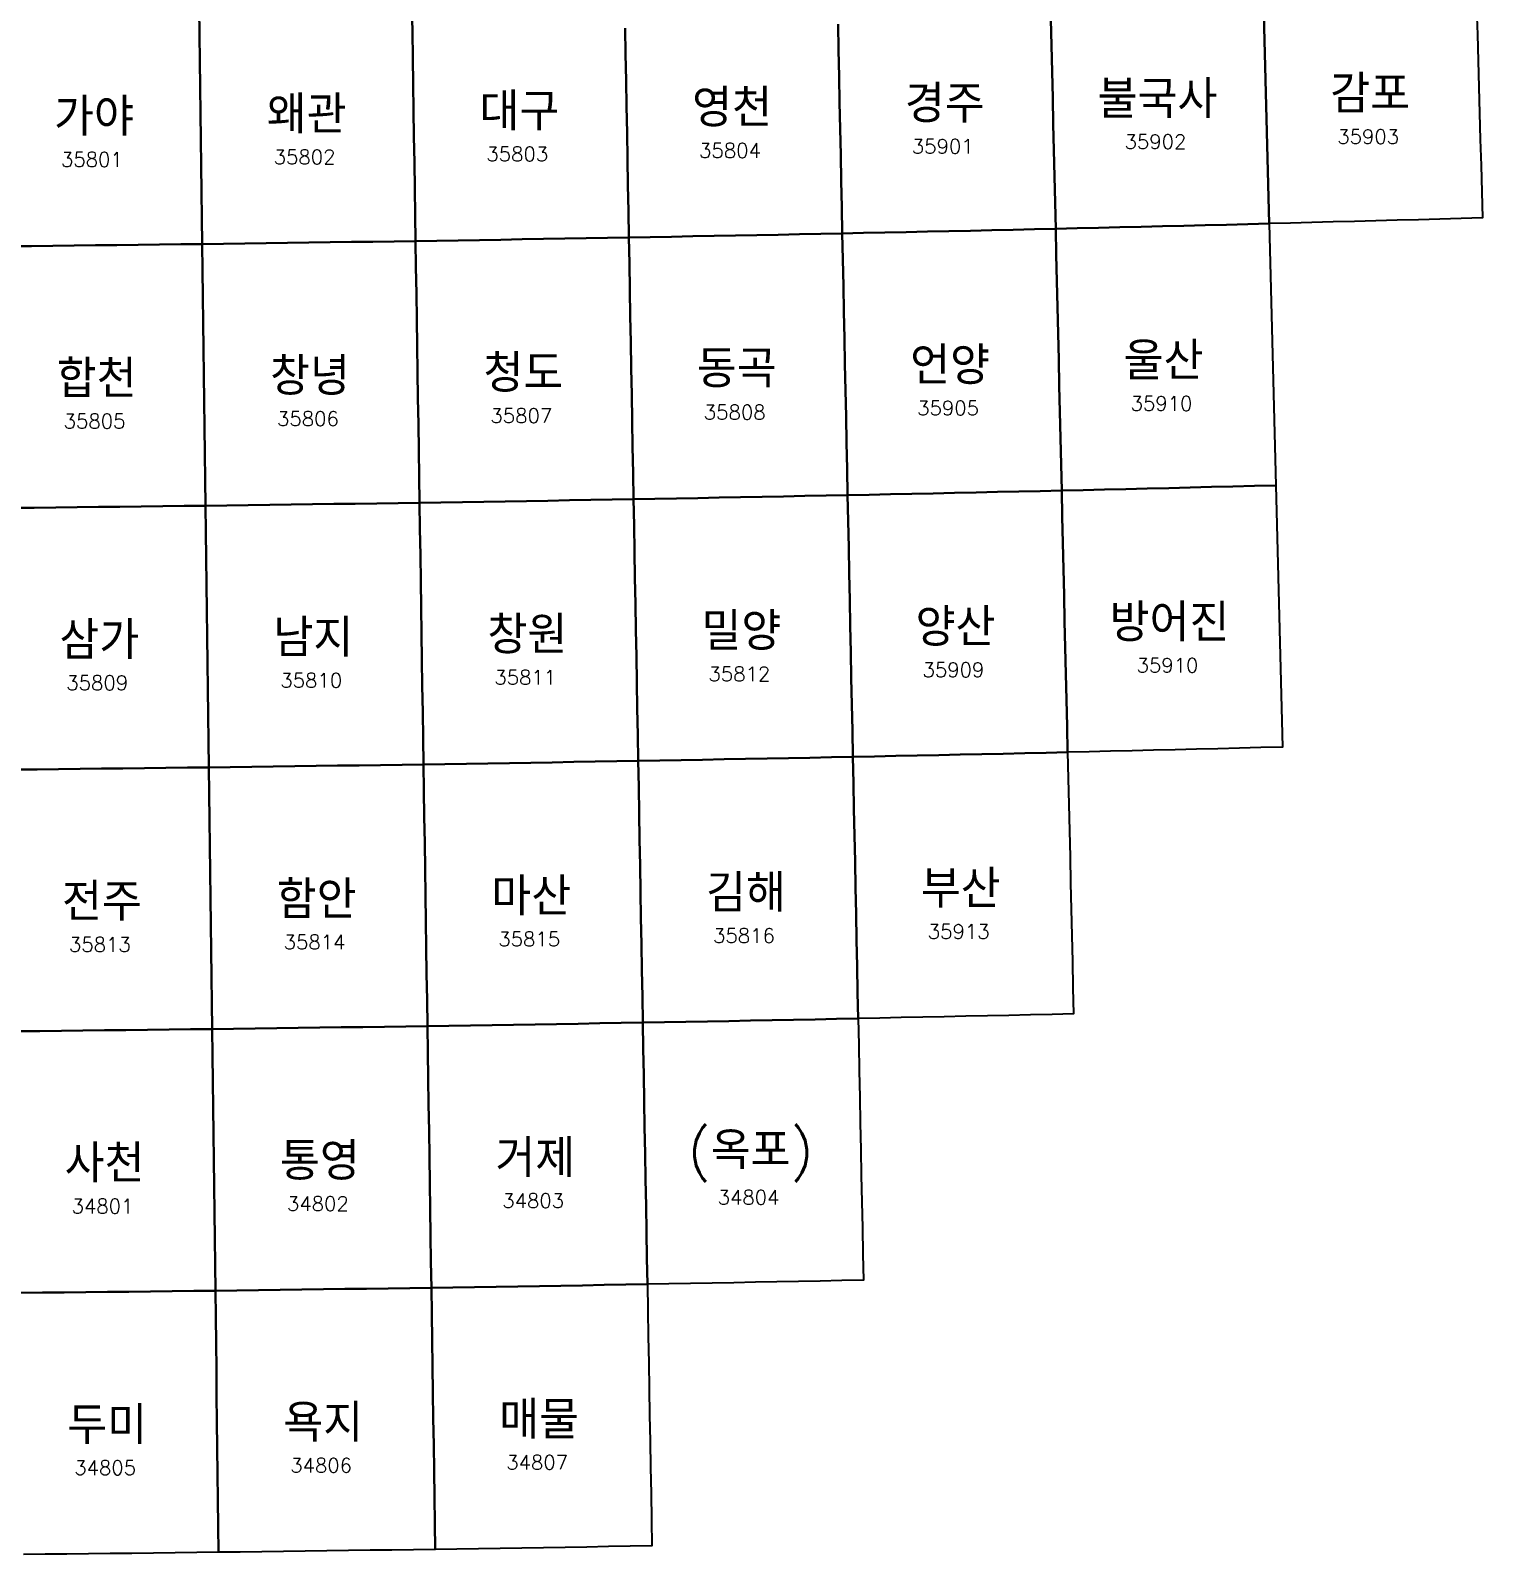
# Model space of a CAD drawing. Extents: x 14422 to 448761, y 61889 to 684321.
# Drawn here: x 294865 to 448761, y 212104 to 373663 of the extents above; entities that cross this region are included whole.
import ezdxf
from ezdxf.enums import TextEntityAlignment as Align

# ---------------------------------------------------------------- set-up
doc = ezdxf.new("R2010")
doc.units = 0
doc.header["$MEASUREMENT"] = 0
for name, color, linetype in [('G50', 7, 'CONTINUOUS'), ('N50000', 7, 'CONTINUOUS'), ('T50000', 250, 'CONTINUOUS')]:
    doc.layers.add(name, color=color, linetype=linetype)
doc.styles.add('GHS', font='romans.shx', dxfattribs={"bigfont": 'GHS.SHX'})

msp = doc.modelspace()

# ---------------------------------------------------------------- linework, layer by layer
at = {"layer": 'G50', "linetype": 'Continuous'}
for points in [[(312742.97, 375993.21), (312778.52, 373219.01), (312814.04, 370444.88), (312849.55, 367670.72), (312885.02, 364896.61), (312920.5, 362122.48), (312955.93, 359348.36), (312991.36, 356574.28), (313026.75, 353800.19), (313062.13, 351026.11), (310800.77, 350997.57), (308539.42, 350969.6), (306278.09, 350942.23), (304016.74, 350915.42), (301755.42, 350889.17), (299494.11, 350863.52), (297232.79, 350838.44), (294971.48, 350813.95), (292710.17, 350790.01)], [(335293.03, 376311.16), (335335.71, 373536.9), (335378.34, 370762.66), (335420.94, 367988.43), (335463.53, 365214.19), (335506.1, 362439.99), (335548.62, 359665.78), (335591.13, 356891.59), (335633.61, 354117.42), (335676.06, 351343.24), (333414.64, 351308.94), (331153.22, 351275.2), (328891.79, 351242.05), (326630.39, 351209.47), (324369, 351177.47), (322107.61, 351146.03), (319846.22, 351115.19), (317584.85, 351084.92), (315323.48, 351055.22), (313062.13, 351026.11), (313026.75, 353800.19), (312991.36, 356574.28), (312955.93, 359348.36), (312920.5, 362122.48), (312885.02, 364896.61), (312849.55, 367670.72), (312814.04, 370444.88), (312778.52, 373219.01), (312742.97, 375993.21)], [(403012.62, 374837.62), (403076.61, 372062.99), (403140.56, 369288.39), (403204.45, 366513.78), (403268.32, 363739.21), (403332.15, 360964.62), (403395.94, 358190.05), (403459.69, 355415.5), (403523.4, 352640.94), (401261.67, 352589.32), (398999.93, 352538.27), (396738.22, 352487.78), (394476.53, 352437.89), (392214.84, 352388.57), (389953.15, 352339.83), (387691.5, 352291.65), (385429.84, 352244.07), (383168.2, 352197.07), (380906.57, 352150.64), (380849.94, 354925.04), (380793.29, 357699.45), (380736.6, 360473.88), (380679.87, 363248.32), (380623.11, 366022.75), (380566.32, 368797.22), (380509.49, 371571.69), (380452.62, 374346.16)], [(425573.84, 375386.96), (425644.95, 372612.2), (425716.02, 369837.43), (425787.03, 367062.66), (425858, 364287.92), (425928.94, 361513.18), (425999.82, 358738.45), (426070.67, 355963.74), (426141.48, 353189.02), (423879.6, 353131.62), (421617.75, 353074.78), (419355.92, 353018.54), (417094.09, 352962.86), (414832.26, 352907.76), (412570.47, 352853.24), (410308.68, 352799.3), (408046.91, 352745.94), (405785.14, 352693.14), (403523.4, 352640.94), (403459.69, 355415.5), (403395.94, 358190.05), (403332.15, 360964.62), (403268.32, 363739.21), (403204.45, 366513.78), (403140.56, 369288.39), (403076.61, 372062.99), (403012.62, 374837.62)], [(448136.41, 375994.24), (448214.64, 373219.31), (448292.81, 370444.35), (448370.96, 367669.45), (448449.06, 364894.51), (448527.09, 362119.59), (448605.08, 359344.7), (448683.01, 356569.8), (448760.9, 353794.92), (446498.92, 353731.72), (444236.91, 353669.12), (441974.94, 353607.08), (439712.97, 353545.61), (437451.01, 353484.75), (435189.08, 353424.45), (432927.17, 353364.73), (430665.24, 353305.58), (428403.35, 353247.02), (426141.48, 353189.02), (426070.67, 355963.74), (425999.82, 358738.45), (425928.94, 361513.18), (425858, 364287.92), (425787.03, 367062.66), (425716.02, 369837.43), (425644.95, 372612.2), (425573.84, 375386.96)], [(380452.62, 374346.16), (380509.49, 371571.69), (380566.32, 368797.22), (380623.11, 366022.75), (380679.87, 363248.32), (380736.6, 360473.88), (380793.29, 357699.45), (380849.94, 354925.04), (380906.57, 352150.64), (378644.94, 352104.78), (376383.33, 352059.5), (374121.73, 352014.8), (371860.16, 351970.69), (369598.56, 351927.14), (367336.99, 351884.18), (365075.45, 351841.77), (362813.91, 351799.98), (360552.36, 351758.74), (358290.83, 351718.07), (358241.3, 354492.37), (358191.73, 357266.65), (358142.13, 360040.94), (358092.51, 362815.27), (358042.86, 365589.57), (357993.15, 368363.91), (357943.44, 371138.25), (357893.7, 373912.61)], [(292710.17, 350790.01), (294971.48, 350813.95), (297232.79, 350838.44), (299494.11, 350863.52), (301755.42, 350889.17), (304016.74, 350915.42), (306278.09, 350942.23), (308539.42, 350969.6), (310800.77, 350997.57), (313062.13, 351026.11), (313097.49, 348252.04), (313132.81, 345478), (313168.12, 342703.94), (313203.41, 339929.91), (313238.68, 337155.89), (313273.93, 334381.89), (313309.14, 331607.89), (313344.35, 328833.9), (313379.53, 326059.93), (313414.69, 323285.95), (311146.29, 323257.49), (308877.88, 323229.62), (306609.49, 323202.32), (304341.11, 323175.58), (302072.72, 323149.43), (299804.34, 323123.85), (297535.98, 323098.85), (295267.61, 323074.41), (292999.25, 323050.55)], [(292999.25, 323050.55), (295267.61, 323074.41), (297535.98, 323098.85), (299804.34, 323123.85), (302072.72, 323149.43), (304341.11, 323175.58), (306609.49, 323202.32), (308877.88, 323229.62), (311146.29, 323257.49), (313414.69, 323285.95), (313449.83, 320512), (313484.95, 317738.06), (313520.05, 314964.12), (313555.12, 312190.2), (313590.17, 309416.28), (313625.21, 306642.39), (313660.2, 303868.5), (313695.19, 301094.62), (313730.15, 298320.75), (313765.1, 295546.9), (311489.68, 295518.53), (309214.26, 295490.73), (306938.87, 295463.51), (304663.46, 295436.86), (302388.06, 295410.79), (300112.68, 295385.28), (297837.31, 295360.35), (295561.93, 295336), (293286.56, 295312.22)], [(293286.56, 295312.22), (295561.93, 295336), (297837.31, 295360.35), (300112.68, 295385.28), (302388.06, 295410.79), (304663.46, 295436.86), (306938.87, 295463.51), (309214.26, 295490.73), (311489.68, 295518.53), (313765.1, 295546.9), (313800.02, 292773.04), (313834.92, 289999.21), (313869.8, 287225.4), (313904.66, 284451.58), (313939.48, 281677.78), (313974.31, 278903.98), (314009.09, 276130.21), (314043.86, 273356.42), (314078.61, 270582.67), (314113.34, 267808.93), (311830.94, 267780.65), (309548.57, 267752.93), (307266.19, 267725.81), (304983.82, 267699.25), (302701.47, 267673.24), (300419.11, 267647.82), (298136.77, 267622.98), (295854.43, 267598.7), (293572.09, 267575)], [(293572.09, 267575), (295854.43, 267598.7), (298136.77, 267622.98), (300419.11, 267647.82), (302701.47, 267673.24), (304983.82, 267699.25), (307266.19, 267725.81), (309548.57, 267752.93), (311830.94, 267780.65), (314113.34, 267808.93), (314148.04, 265035.19), (314182.71, 262261.47), (314217.38, 259487.76), (314252.02, 256714.05), (314286.64, 253940.35), (314321.24, 251166.68), (314355.8, 248393), (314390.36, 245619.35), (314424.89, 242845.7), (314459.39, 240072.05), (312170.08, 240043.86), (309880.78, 240016.24), (307591.48, 239989.19), (305302.18, 239962.73), (303012.91, 239936.81), (300723.63, 239911.48), (298434.35, 239886.71), (296145.1, 239862.5), (293855.84, 239838.87)], [(293855.84, 239838.87), (296145.1, 239862.5), (298434.35, 239886.71), (300723.63, 239911.48), (303012.91, 239936.81), (305302.18, 239962.73), (307591.48, 239989.19), (309880.78, 240016.24), (312170.08, 240043.86), (314459.39, 240072.05), (314493.88, 237298.43), (314528.35, 234524.8), (314562.78, 231751.21), (314597.21, 228977.61), (314631.62, 226204.03), (314665.97, 223430.45), (314700.33, 220656.88), (314734.67, 217883.33), (314768.98, 215109.79), (314803.26, 212336.27), (312507.07, 212308.17), (310210.89, 212280.64), (307914.71, 212253.68), (305618.54, 212227.3), (303322.38, 212201.46), (301026.22, 212176.21), (298730.07, 212151.53), (296433.93, 212127.41), (294137.8, 212103.86)]]:
    msp.add_lwpolyline(points, dxfattribs=at)
at = {"layer": 'G50', "color": 1, "linetype": 'Continuous'}
msp.add_lwpolyline([(357893.7, 373912.61), (357943.44, 371138.25), (357993.15, 368363.91), (358042.86, 365589.57), (358092.51, 362815.27), (358142.13, 360040.94), (358191.73, 357266.65), (358241.3, 354492.37), (358290.83, 351718.07), (356029.32, 351677.99), (353767.8, 351638.49), (351506.31, 351599.57), (349244.82, 351561.22), (346983.35, 351523.45), (344721.86, 351486.25), (342460.4, 351449.64), (340198.95, 351413.59), (337937.51, 351378.13), (335676.06, 351343.24), (335633.61, 354117.42), (335591.13, 356891.59), (335548.62, 359665.78), (335506.1, 362439.99), (335463.53, 365214.19), (335420.94, 367988.43), (335378.34, 370762.66), (335335.71, 373536.9), (335293.03, 376311.16)], dxfattribs=at)
at = {"layer": 'G50', "linetype": 'Continuous'}
for points in [[(380906.57, 352150.64), (383168.2, 352197.07), (385429.84, 352244.07), (387691.5, 352291.65), (389953.15, 352339.83), (392214.84, 352388.57), (394476.53, 352437.89), (396738.22, 352487.78), (398999.93, 352538.27), (401261.67, 352589.32), (403523.4, 352640.94), (403587.06, 349866.4), (403650.71, 347091.88), (403714.29, 344317.36), (403777.85, 341542.85), (403841.38, 338768.35), (403904.84, 335993.85), (403968.28, 333219.38), (404031.69, 330444.91), (404095.04, 327670.44), (404158.36, 324896), (401889.55, 324844.51), (399620.77, 324793.61), (397352, 324743.29), (395083.22, 324693.55), (392814.48, 324644.38), (390545.73, 324595.77), (388277, 324547.75), (386008.28, 324500.3), (383739.58, 324453.43), (381470.89, 324407.13), (381414.61, 327181.44), (381358.3, 329955.75), (381301.95, 332730.09), (381245.57, 335504.42), (381189.16, 338278.76), (381132.71, 341053.11), (381076.22, 343827.48), (381019.71, 346601.85), (380963.15, 349376.24)], [(313062.13, 351026.11), (315323.48, 351055.22), (317584.85, 351084.92), (319846.22, 351115.19), (322107.61, 351146.03), (324369, 351177.47), (326630.39, 351209.47), (328891.79, 351242.05), (331153.22, 351275.2), (333414.64, 351308.94), (335676.06, 351343.24), (335718.5, 348569.08), (335760.9, 345794.95), (335803.27, 343020.8), (335845.63, 340246.68), (335887.96, 337472.57), (335930.25, 334698.46), (335972.52, 331924.36), (336014.78, 329150.27), (336057.01, 326376.2), (336099.2, 323602.14), (333830.7, 323567.93), (331562.23, 323534.3), (329293.76, 323501.25), (327025.31, 323468.76), (324756.85, 323436.85), (322488.41, 323405.54), (320219.97, 323374.77), (317951.53, 323344.59), (315683.11, 323314.98), (313414.69, 323285.95), (313379.53, 326059.93), (313344.35, 328833.9), (313309.14, 331607.89), (313273.93, 334381.89), (313238.68, 337155.89), (313203.41, 339929.91), (313168.12, 342703.94), (313132.81, 345478), (313097.49, 348252.04)], [(335676.06, 351343.24), (337937.51, 351378.13), (340198.95, 351413.59), (342460.4, 351449.64), (344721.86, 351486.25), (346983.35, 351523.45), (349244.82, 351561.22), (351506.31, 351599.57), (353767.8, 351638.49), (356029.32, 351677.99), (358290.83, 351718.07), (358340.35, 348943.81), (358389.81, 346169.56), (358439.27, 343395.3), (358488.68, 340621.07), (358538.06, 337846.84), (358587.43, 335072.62), (358636.75, 332298.43), (358686.04, 329524.23), (358735.31, 326750.04), (358784.54, 323975.87), (356515.97, 323935.9), (354247.4, 323896.52), (351978.85, 323857.71), (349710.3, 323819.48), (347441.76, 323781.82), (345173.23, 323744.73), (342904.7, 323708.22), (340636.2, 323672.28), (338367.69, 323636.93), (336099.2, 323602.14), (336057.01, 326376.2), (336014.78, 329150.27), (335972.52, 331924.36), (335930.25, 334698.46), (335887.96, 337472.57), (335845.63, 340246.68), (335803.27, 343020.8), (335760.9, 345794.95), (335718.5, 348569.08)], [(358290.83, 351718.07), (360552.36, 351758.74), (362813.91, 351799.98), (365075.45, 351841.77), (367336.99, 351884.18), (369598.56, 351927.14), (371860.16, 351970.69), (374121.73, 352014.8), (376383.33, 352059.5), (378644.94, 352104.78), (380906.57, 352150.64), (380963.15, 349376.24), (381019.71, 346601.85), (381076.22, 343827.48), (381132.71, 341053.11), (381189.16, 338278.76), (381245.57, 335504.42), (381301.95, 332730.09), (381358.3, 329955.75), (381414.61, 327181.44), (381470.89, 324407.13), (379202.2, 324361.42), (376933.53, 324316.28), (374664.87, 324271.71), (372396.22, 324227.72), (370127.57, 324184.32), (367858.96, 324141.47), (365590.33, 324099.21), (363321.73, 324057.51), (361053.14, 324016.4), (358784.54, 323975.87), (358735.31, 326750.04), (358686.04, 329524.23), (358636.75, 332298.43), (358587.43, 335072.62), (358538.06, 337846.84), (358488.68, 340621.07), (358439.27, 343395.3), (358389.81, 346169.56), (358340.35, 348943.81)], [(381470.89, 324407.13), (383739.58, 324453.43), (386008.28, 324500.3), (388277, 324547.75), (390545.73, 324595.77), (392814.48, 324644.38), (395083.22, 324693.55), (397352, 324743.29), (399620.77, 324793.61), (401889.55, 324844.51), (404158.36, 324896), (404221.65, 322121.55), (404284.89, 319347.12), (404348.09, 316572.69), (404411.26, 313798.29), (404474.38, 311023.88), (404537.46, 308249.49), (404600.51, 305475.1), (404663.52, 302700.74), (404726.5, 299926.37), (404789.43, 297152.02), (402513.6, 297100.69), (400237.79, 297049.96), (397962, 296999.79), (395686.21, 296950.18), (393410.43, 296901.17), (391134.67, 296852.72), (388858.91, 296804.85), (386583.18, 296757.53), (384307.45, 296710.82), (382031.74, 296664.65), (381975.81, 299438.86), (381919.85, 302213.07), (381863.85, 304987.31), (381807.82, 307761.53), (381751.75, 310535.78), (381695.64, 313310.03), (381639.51, 316084.29), (381583.33, 318858.57), (381527.13, 321632.86)], [(404158.36, 324896), (406427.17, 324948.05), (408696.01, 325000.68), (410964.84, 325053.89), (413233.69, 325107.67), (415502.56, 325162.03), (417771.44, 325216.96), (420040.35, 325272.47), (422309.25, 325328.54), (424578.18, 325385.21), (426847.1, 325442.45), (426917.44, 322667.85), (426987.72, 319893.25), (427057.96, 317118.66), (427128.16, 314344.09), (427198.31, 311569.51), (427268.41, 308794.95), (427338.48, 306020.4), (427408.51, 303245.87), (427478.49, 300471.33), (427548.42, 297696.81), (425272.46, 297639.74), (422996.52, 297583.26), (420720.58, 297527.34), (418444.65, 297472), (416168.76, 297417.24), (413892.86, 297363.04), (411616.98, 297309.43), (409341.12, 297256.37), (407065.27, 297203.92), (404789.43, 297152.02), (404726.5, 299926.37), (404663.52, 302700.74), (404600.51, 305475.1), (404537.46, 308249.49), (404474.38, 311023.88), (404411.26, 313798.29), (404348.09, 316572.69), (404284.89, 319347.12), (404221.65, 322121.55)], [(313414.69, 323285.95), (315683.11, 323314.98), (317951.53, 323344.59), (320219.97, 323374.77), (322488.41, 323405.54), (324756.85, 323436.85), (327025.31, 323468.76), (329293.76, 323501.25), (331562.23, 323534.3), (333830.7, 323567.93), (336099.2, 323602.14), (336141.36, 320828.1), (336183.5, 318054.05), (336225.63, 315280.02), (336267.71, 312506.01), (336309.78, 309731.99), (336351.83, 306957.99), (336393.85, 304184.01), (336435.83, 301410.04), (336477.79, 298636.07), (336519.73, 295862.11), (334244.22, 295828.01), (331968.74, 295794.49), (329693.25, 295761.53), (327417.78, 295729.15), (325142.32, 295697.34), (322866.85, 295666.1), (320591.41, 295635.44), (318315.95, 295605.34), (316040.52, 295575.84), (313765.1, 295546.9), (313730.15, 298320.75), (313695.19, 301094.62), (313660.2, 303868.5), (313625.21, 306642.39), (313590.17, 309416.28), (313555.12, 312190.2), (313520.05, 314964.12), (313484.95, 317738.06), (313449.83, 320512)], [(336099.2, 323602.14), (338367.69, 323636.93), (340636.2, 323672.28), (342904.7, 323708.22), (345173.23, 323744.73), (347441.76, 323781.82), (349710.3, 323819.48), (351978.85, 323857.71), (354247.4, 323896.52), (356515.97, 323935.9), (358784.54, 323975.87), (358833.74, 321201.7), (358882.92, 318427.55), (358932.07, 315653.4), (358981.18, 312879.27), (359030.27, 310105.15), (359079.33, 307331.04), (359128.35, 304556.93), (359177.34, 301782.85), (359226.29, 299008.77), (359275.22, 296234.7), (356999.63, 296194.86), (354724.05, 296155.58), (352448.48, 296116.9), (350172.92, 296078.78), (347897.35, 296041.24), (345621.82, 296004.27), (343346.28, 295967.87), (341070.75, 295932.05), (338795.23, 295896.79), (336519.73, 295862.11), (336477.79, 298636.07), (336435.83, 301410.04), (336393.85, 304184.01), (336351.83, 306957.99), (336309.78, 309731.99), (336267.71, 312506.01), (336225.63, 315280.02), (336183.5, 318054.05), (336141.36, 320828.1)], [(358784.54, 323975.87), (361053.14, 324016.4), (363321.73, 324057.51), (365590.33, 324099.21), (367858.96, 324141.47), (370127.57, 324184.32), (372396.22, 324227.72), (374664.87, 324271.71), (376933.53, 324316.28), (379202.2, 324361.42), (381470.89, 324407.13), (381527.13, 321632.86), (381583.33, 318858.57), (381639.51, 316084.29), (381695.64, 313310.03), (381751.75, 310535.78), (381807.82, 307761.53), (381863.85, 304987.31), (381919.85, 302213.07), (381975.81, 299438.86), (382031.74, 296664.65), (379756.05, 296619.09), (377480.35, 296574.06), (375204.68, 296529.66), (372929, 296485.79), (370653.35, 296442.51), (368377.7, 296399.79), (366102.06, 296357.67), (363826.45, 296316.1), (361550.83, 296275.11), (359275.22, 296234.7), (359226.29, 299008.77), (359177.34, 301782.85), (359128.35, 304556.93), (359079.33, 307331.04), (359030.27, 310105.15), (358981.18, 312879.27), (358932.07, 315653.4), (358882.92, 318427.55), (358833.74, 321201.7)], [(313765.1, 295546.9), (316040.52, 295575.84), (318315.95, 295605.34), (320591.41, 295635.44), (322866.85, 295666.1), (325142.32, 295697.34), (327417.78, 295729.15), (329693.25, 295761.53), (331968.74, 295794.49), (334244.22, 295828.01), (336519.73, 295862.11), (336561.63, 293088.19), (336603.52, 290314.24), (336645.38, 287540.32), (336687.21, 284766.41), (336729.01, 281992.51), (336770.79, 279218.61), (336812.55, 276444.73), (336854.28, 273670.86), (336895.97, 270897.01), (336937.65, 268123.17), (334655.19, 268089.17), (332372.71, 268055.74), (330090.27, 268022.88), (327807.82, 267990.6), (325525.39, 267958.9), (323242.96, 267927.76), (320960.54, 267897.19), (318678.14, 267867.21), (316395.73, 267837.77), (314113.34, 267808.93), (314078.61, 270582.67), (314043.86, 273356.42), (314009.09, 276130.21), (313974.31, 278903.98), (313939.48, 281677.78), (313904.66, 284451.58), (313869.8, 287225.4), (313834.92, 289999.21), (313800.02, 292773.04)], [(336519.73, 295862.11), (338795.23, 295896.79), (341070.75, 295932.05), (343346.28, 295967.87), (345621.82, 296004.27), (347897.35, 296041.24), (350172.92, 296078.78), (352448.48, 296116.9), (354724.05, 296155.58), (356999.63, 296194.86), (359275.22, 296234.7), (359324.12, 293460.65), (359372.99, 290686.58), (359421.83, 287912.56), (359470.64, 285138.53), (359519.42, 282364.51), (359568.18, 279590.5), (359616.9, 276816.5), (359665.57, 274042.52), (359714.24, 271268.54), (359762.87, 268494.57), (357480.3, 268454.86), (355197.75, 268415.73), (352915.2, 268377.16), (350632.65, 268339.15), (348350.13, 268301.72), (346067.62, 268264.86), (343785.12, 268228.59), (341502.63, 268192.86), (339220.13, 268157.73), (336937.65, 268123.17), (336895.97, 270897.01), (336854.28, 273670.86), (336812.55, 276444.73), (336770.79, 279218.61), (336729.01, 281992.51), (336687.21, 284766.41), (336645.38, 287540.32), (336603.52, 290314.24), (336561.63, 293088.19)], [(336937.65, 268123.17), (339220.13, 268157.73), (341502.63, 268192.86), (343785.12, 268228.59), (346067.62, 268264.86), (348350.13, 268301.72), (350632.65, 268339.15), (352915.2, 268377.16), (355197.75, 268415.73), (357480.3, 268454.86), (359762.87, 268494.57), (359811.45, 265720.62), (359860.03, 262946.68), (359908.56, 260172.74), (359957.07, 257398.81), (360005.55, 254624.9), (360053.98, 251851.01), (360102.41, 249077.11), (360150.79, 246303.23), (360199.14, 243529.34), (360247.46, 240755.49), (357957.95, 240715.9), (355668.48, 240676.88), (353379.01, 240638.44), (351089.55, 240600.55), (348800.09, 240563.25), (346510.65, 240526.52), (344221.2, 240490.35), (341931.79, 240454.76), (339642.37, 240419.73), (337352.96, 240385.28), (337311.56, 243159.02), (337270.12, 245932.75), (337228.65, 248706.53), (337187.14, 251480.3), (337145.63, 254254.09), (337104.09, 257027.89), (337062.52, 259801.68), (337020.93, 262575.51), (336979.31, 265349.32)], [(359762.87, 268494.57), (362045.44, 268534.86), (364328.02, 268575.72), (366610.63, 268617.15), (368893.23, 268659.15), (371175.87, 268701.72), (373458.49, 268744.88), (375741.14, 268788.59), (378023.79, 268832.88), (380306.45, 268877.75), (382589.13, 268923.18), (382644.68, 266149.09), (382700.19, 263375.01), (382755.67, 260600.94), (382811.11, 257826.88), (382866.52, 255052.82), (382921.89, 252278.78), (382977.23, 249504.75), (383032.53, 246730.72), (383087.8, 243956.72), (383143.03, 241182.72), (380853.42, 241137.42), (378563.82, 241092.71), (376274.24, 241048.56), (373984.66, 241004.99), (371695.1, 240961.98), (369405.55, 240919.54), (367116.01, 240877.67), (364826.49, 240836.37), (362536.97, 240795.65), (360247.46, 240755.49), (360199.14, 243529.34), (360150.79, 246303.23), (360102.41, 249077.11), (360053.98, 251851.01), (360005.55, 254624.9), (359957.07, 257398.81), (359908.56, 260172.74), (359860.03, 262946.68), (359811.45, 265720.62)], [(314113.34, 267808.93), (316395.73, 267837.77), (318678.14, 267867.21), (320960.54, 267897.19), (323242.96, 267927.76), (325525.39, 267958.9), (327807.82, 267990.6), (330090.27, 268022.88), (332372.71, 268055.74), (334655.19, 268089.17), (336937.65, 268123.17), (336979.31, 265349.32), (337020.93, 262575.51), (337062.52, 259801.68), (337104.09, 257027.89), (337145.63, 254254.09), (337187.14, 251480.3), (337228.65, 248706.53), (337270.12, 245932.75), (337311.56, 243159.02), (337352.96, 240385.28), (335063.56, 240351.38), (332774.18, 240318.07), (330484.81, 240285.33), (328195.45, 240253.15), (325906.08, 240221.54), (323616.72, 240190.5), (321327.38, 240160.04), (319038.04, 240130.13), (316748.72, 240100.81), (314459.39, 240072.05), (314424.89, 242845.7), (314390.36, 245619.35), (314355.8, 248393), (314321.24, 251166.68), (314286.64, 253940.35), (314252.02, 256714.05), (314217.38, 259487.76), (314182.71, 262261.47), (314148.04, 265035.19)], [(337352.96, 240385.28), (339642.37, 240419.73), (341931.79, 240454.76), (344221.2, 240490.35), (346510.65, 240526.52), (348800.09, 240563.25), (351089.55, 240600.55), (353379.01, 240638.44), (355668.48, 240676.88), (357957.95, 240715.9), (360247.46, 240755.49), (360295.75, 237981.64), (360344.02, 235207.8), (360392.24, 232433.96), (360440.45, 229660.14), (360488.61, 226886.33), (360536.76, 224112.54), (360584.86, 221338.74), (360632.94, 218564.96), (360680.98, 215791.19), (360729, 213017.43), (358432.62, 212977.98), (356136.24, 212939.08), (353839.89, 212900.77), (351543.54, 212863.02), (349247.2, 212825.84), (346950.88, 212789.22), (344654.55, 212753.17), (342358.24, 212717.71), (340061.95, 212682.78), (337765.66, 212648.44), (337724.51, 215422.09), (337683.33, 218195.73), (337642.12, 220969.38), (337600.9, 223743.05), (337559.64, 226516.73), (337518.35, 229290.42), (337477.05, 232064.12), (337435.72, 234837.83), (337394.36, 237611.55)], [(314459.39, 240072.05), (316748.72, 240100.81), (319038.04, 240130.13), (321327.38, 240160.04), (323616.72, 240190.5), (325906.08, 240221.54), (328195.45, 240253.15), (330484.81, 240285.33), (332774.18, 240318.07), (335063.56, 240351.38), (337352.96, 240385.28), (337394.36, 237611.55), (337435.72, 234837.83), (337477.05, 232064.12), (337518.35, 229290.42), (337559.64, 226516.73), (337600.9, 223743.05), (337642.12, 220969.38), (337683.33, 218195.73), (337724.51, 215422.09), (337765.66, 212648.44), (335469.38, 212614.67), (333173.12, 212581.47), (330876.85, 212548.83), (328580.61, 212516.76), (326284.35, 212485.26), (323988.12, 212454.32), (321691.89, 212423.96), (319395.68, 212394.15), (317099.47, 212364.93), (314803.26, 212336.27), (314768.98, 215109.79), (314734.67, 217883.33), (314700.33, 220656.88), (314665.97, 223430.45), (314631.62, 226204.03), (314597.21, 228977.61), (314562.78, 231751.21), (314528.35, 234524.8), (314493.88, 237298.43)]]:
    msp.add_lwpolyline(points, close=True, dxfattribs=at)
at = {"layer": 'G50', "color": 1, "linetype": 'Continuous'}
for points in [[(403523.4, 352640.94), (405785.14, 352693.14), (408046.91, 352745.94), (410308.68, 352799.3), (412570.47, 352853.24), (414832.26, 352907.76), (417094.09, 352962.86), (419355.92, 353018.54), (421617.75, 353074.78), (423879.6, 353131.62), (426141.48, 353189.02), (426212.22, 350414.32), (426282.95, 347639.65), (426353.62, 344864.96), (426424.25, 342090.29), (426494.82, 339315.63), (426565.38, 336540.98), (426635.89, 333766.33), (426706.33, 330991.69), (426776.73, 328217.06), (426847.1, 325442.45), (424578.18, 325385.21), (422309.25, 325328.54), (420040.35, 325272.47), (417771.44, 325216.96), (415502.56, 325162.03), (413233.69, 325107.67), (410964.84, 325053.89), (408696.01, 325000.68), (406427.17, 324948.05), (404158.36, 324896), (404095.04, 327670.44), (404031.69, 330444.91), (403968.28, 333219.38), (403904.84, 335993.85), (403841.38, 338768.35), (403777.85, 341542.85), (403714.29, 344317.36), (403650.71, 347091.88), (403587.06, 349866.4)], [(359275.22, 296234.7), (361550.83, 296275.11), (363826.45, 296316.1), (366102.06, 296357.67), (368377.7, 296399.79), (370653.35, 296442.51), (372929, 296485.79), (375204.68, 296529.66), (377480.35, 296574.06), (379756.05, 296619.09), (382031.74, 296664.65), (382087.64, 293890.47), (382143.5, 291116.28), (382199.32, 288342.11), (382255.12, 285567.94), (382310.87, 282793.79), (382366.59, 280019.65), (382422.28, 277245.53), (382477.93, 274471.4), (382533.55, 271697.29), (382589.13, 268923.18), (380306.45, 268877.75), (378023.79, 268832.88), (375741.14, 268788.59), (373458.49, 268744.88), (371175.87, 268701.72), (368893.23, 268659.15), (366610.63, 268617.15), (364328.02, 268575.72), (362045.44, 268534.86), (359762.87, 268494.57), (359714.24, 271268.54), (359665.57, 274042.52), (359616.9, 276816.5), (359568.18, 279590.5), (359519.42, 282364.51), (359470.64, 285138.53), (359421.83, 287912.56), (359372.99, 290686.58), (359324.12, 293460.65)], [(382031.74, 296664.65), (384307.45, 296710.82), (386583.18, 296757.53), (388858.91, 296804.85), (391134.67, 296852.72), (393410.43, 296901.17), (395686.21, 296950.18), (397962, 296999.79), (400237.79, 297049.96), (402513.6, 297100.69), (404789.43, 297152.02), (404852.32, 294377.69), (404915.18, 291603.33), (404977.99, 288829.02), (405040.77, 286054.71), (405103.51, 283280.4), (405166.19, 280506.1), (405228.85, 277731.82), (405291.48, 274957.55), (405354.05, 272183.27), (405416.59, 269409.01), (403133.79, 269357.86), (400851.01, 269307.27), (398568.22, 269257.26), (396285.46, 269207.81), (394002.69, 269158.94), (391719.96, 269110.65), (389437.23, 269062.92), (387154.52, 269015.76), (384871.82, 268969.2), (382589.13, 268923.18), (382533.55, 271697.29), (382477.93, 274471.4), (382422.28, 277245.53), (382366.59, 280019.65), (382310.87, 282793.79), (382255.12, 285567.94), (382199.32, 288342.11), (382143.5, 291116.28), (382087.64, 293890.47)]]:
    msp.add_lwpolyline(points, close=True, dxfattribs=at)

# ---------------------------------------------------------------- texts
at = {"layer": 'N50000', "style": 'GHS'}
for s, p in [('35901', (388274.97, 360611.81)), ('35902', (410820.72, 361103.54)), ('35903', (433367.68, 361653.21)), ('35801', (298101.29, 359223.83)), ('35802', (320643.56, 359484.03)), ('35803', (343186.53, 359802.09)), ('35804', (365730.28, 360178)), ('35910', (411459.57, 333357.6)), ('35805', (298385.05, 331483.32)), ('35806', (320998.3, 331742.78)), ('35807', (343612.23, 332059.9)), ('35808', (366227, 332434.73)), ('35905', (388842.74, 332867.3)), ('35910', (412094.54, 305612.66)), ('35810', (321350.86, 304002.61)), ('35811', (344035.38, 304318.8)), ('35812', (366720.71, 304692.53)), ('35909', (389407.06, 305123.79)), ('35809', (298667.08, 303743.94)), ('34804', (367699.04, 249211.23))]:
    msp.add_text(s, height=1528.44, dxfattribs=at).set_placement(p)
at = {"layer": 'N50000', "color": 7, "style": 'GHS'}
for s, p in [('35815', (344455.91, 276578.77)), ('35816', (367211.4, 276951.36)), ('35913', (389967.92, 277381.31)), ('35813', (298947.38, 276005.67)), ('35814', (321701.28, 276263.56)), ('34801', (299225.94, 248268.51)), ('34802', (322049.51, 248525.59)), ('34803', (344873.83, 248839.83)), ('34805', (299502.76, 220532.46)), ('34806', (322395.56, 220788.71)), ('34807', (345289.13, 221101.94))]:
    msp.add_text(s, height=1528.44, dxfattribs=at).set_placement(p)
at = {"layer": 'T50000', "style": 'GHS'}
for s, p in [('불국사', (414312.82, 366554.84)), ('감포', (436859.78, 367104.51)), ('가야', (301593.39, 364675.13)), ('왜관', (324135.66, 364935.33)), ('대구', (346678.63, 365253.39)), ('영천', (369222.38, 365629.3)), ('경주', (391767.06, 366063.11)), ('울산', (414951.67, 338808.9)), ('창녕', (324490.4, 337194.08)), ('청도', (347104.33, 337511.2)), ('동곡', (369719.1, 337886.03)), ('언양', (392334.84, 338318.6)), ('합천', (301877.15, 336934.62)), ('창원', (347527.47, 309770.1)), ('밀양', (370212.81, 310143.83)), ('양산', (392899.16, 310575.09)), ('방어진', (415586.63, 311063.96)), ('삼가', (302159.18, 309195.24)), ('남지', (324842.96, 309453.91)), ('김해', (370703.5, 282402.66)), ('부산', (393460.02, 282832.61)), ('전주', (302439.48, 281456.97)), ('함안', (325193.38, 281714.86)), ('마산', (347948, 282030.07)), ('(옥포)', (371191.14, 254662.53)), ('사천', (302718.03, 253719.81)), ('통영', (325541.61, 253976.89)), ('거제', (348365.92, 254291.13)), ('두미', (302994.86, 225983.76)), ('욕지', (325887.66, 226240.01)), ('매물', (348781.23, 226553.24))]:
    msp.add_text(s, height=4000, dxfattribs=at).set_placement(p, align=Align.MIDDLE)

doc.saveas('drawing.dxf')
